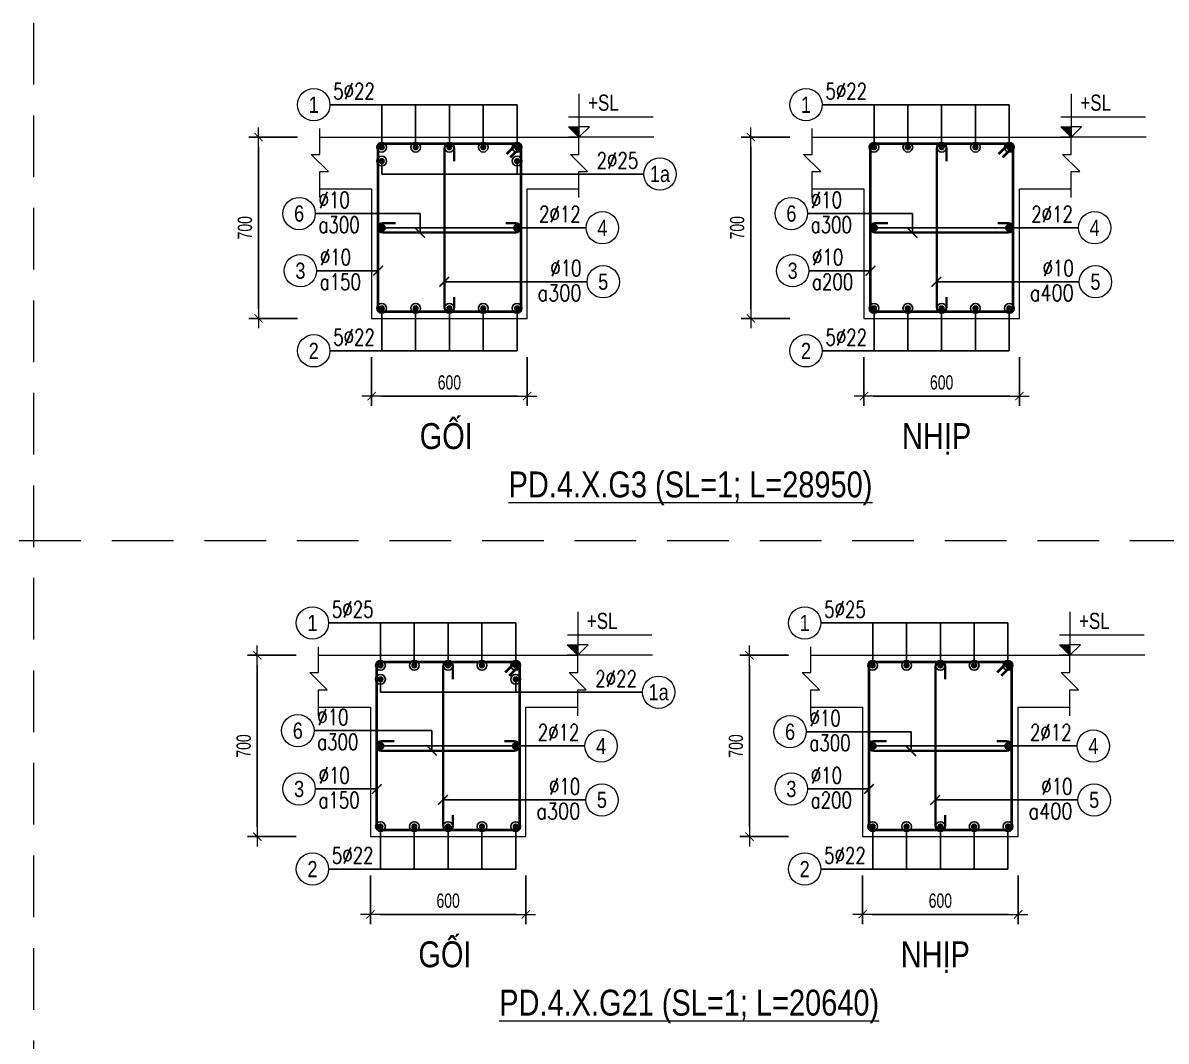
# Model space of a CAD drawing. Header units: millimetres. Extents: x 0 to 264070, y -218202 to 27271.
# Drawn here: x 235320 to 239732, y -208133 to -204202 of the extents above; entities that cross this region are included whole.
import ezdxf
from ezdxf.enums import TextEntityAlignment as Align

# ---------------------------------------------------------------- set-up
doc = ezdxf.new("R2010")
doc.units = ezdxf.units.MM
doc.header["$PDMODE"] = 3
doc.linetypes.add('HIDDEN2', pattern=[4.762499999999999, 3.175, -1.5875])
doc.layers.get('0').update_dxf_attribs({"lineweight": 20})
doc.layers.get('Defpoints').update_dxf_attribs({"color": 151, "lineweight": 9})
for name, color, linetype, lineweight in [('NDC_S_ANNO', 7, 'Continuous', 20), ('NDC_S_CONTINUOUS', 3, 'Continuous', 20), ('NDC_S_DIM', 1, 'Continuous', 15), ('NDC_S_HIDDEN', 8, 'HIDDEN2', 13), ('NDC_S_REBAR', 4, 'Continuous', 35), ('NDC_S_STIRRUP', 4, 'Continuous', 40), ('NDC_S_TEXT SYMBOL', 7, 'Continuous', 20), ('NDC_S_THIN LINE', 8, 'Continuous', 9), ('NDC_S_VN TEXT', 7, 'Continuous', 20)]:
    doc.layers.add(name, color=color, linetype=linetype, lineweight=lineweight)
doc.styles.add('ARIAL', font='arial.ttf', dxfattribs={"width": 0.8})
doc.styles.add('NDC_ANNO', font='', dxfattribs={"width": 0.8})
doc.styles.add('NDC_DIM', font='', dxfattribs={"width": 0.75})
doc.styles.add('NDC_EN TXT', font='romans.shx', dxfattribs={"width": 0.8})
doc.styles.get('NDC_ANNO').set_extended_font_data('Dotum')
doc.styles.get('NDC_DIM').set_extended_font_data('Dotum')
doc.dimstyles.new('NDC_dim_25', dxfattribs={"dimscale": 25, "dimtxt": 2.2, "dimasz": 1.5, "dimexe": 1.5, "dimexo": 2.5, "dimgap": 1, "dimtad": 1, "dimdec": 0, "dimzin": 0, "dimdsep": 46, "dimtxsty": 'NDC_DIM', "dimblk": 'DIMMARK', "dimcen": 0.09, "dimdle": 1.2, "dimclrd": 1, "dimclre": 1, "dimclrt": 3, "dimadec": 0, "dimazin": 0, "dimtfac": 1, "dimtdec": 0, "dimtix": 1, "dimtofl": 0, "dimtmove": 0, "dimatfit": 3, "dimfxl": 6, "dimfxlon": 1, "dimtolj": 1, "dimtzin": 0, "dimarcsym": 0})

# ---------------------------------------------------------------- blocks, each defined once
blk = doc.blocks.new('kata_block_TD')
at = {"color": 6, "linetype": 'ByBlock', "lineweight": -2, "style": 'ARIAL', "width": 0.8}
blk.add_attdef('SECTDET2', text='', height=5, dxfattribs=at).set_placement((0, 7.970649532882817), align=Align.CENTER)
at = {"color": 0, "linetype": 'ByBlock', "lineweight": -2, "style": 'ARIAL', "width": 0.8}
blk.add_attdef('SECTDET1', text='', height=5, dxfattribs=at).set_placement((0, 1.470649532882817), align=Align.CENTER)
at = {"color": 3, "lineweight": 25, "style": 'ARIAL', "width": 0.8}
blk.add_attdef('SSCALE', text='', height=2.5, dxfattribs=at).set_placement((0, -3.998868953555331), align=Align.CENTER)
blk = doc.blocks.new('kata_block_CT')
at = {"layer": 'NDC_S_ANNO'}
blk.add_hatch(color=3, dxfattribs=at).paths.add_polyline_path([(0, 1.596954857557648), (-1.612010908633238, 1.596954857557648), (0, 0)])
at = {"layer": 'NDC_S_ANNO', "ltscale": 50}
h = blk.add_hatch(dxfattribs=at)
h.set_pattern_fill('ANSI31', color=256, scale=1.406250541793835, style=0)
h.set_pattern_definition([(45.00000000000001, (0, 5.456968210637569e-12), (-3.157122508925224, 3.157122508925225), [])])
h.paths.add_polyline_path([(0, 1.596954857557648), (0, 0), (1.612010908924276, 1.596954857557648)])
for p, q in [((-1.592704896858777, 3.140833880479477), (11.46947077315417, 3.140833880479477)), ((11.56125648126181, 5.456968210637569e-12), (-1.63869572513795, 5.456968210637569e-12))]:
    blk.add_line(p, q, dxfattribs=at)
for points in [[(0, 6.69495074864426), (0, 0)], [(0, 0), (-1.612010908924276, 1.596954857557648), (0, 1.596954857557648)], [(0, 0), (1.612010908924276, 1.596954857557648), (0, 1.596954857557648)]]:
    blk.add_lwpolyline(points, dxfattribs=at)
at = {"layer": 'NDC_S_ANNO', "color": 8, "ltscale": 50}
blk.add_lwpolyline([(0, 0), (-1.612010908633238, 1.596954857557648), (0, 1.596954857557648)], dxfattribs=at)
at = {"layer": 'NDC_S_TEXT SYMBOL', "color": 3, "style": 'NDC_ANNO', "width": 0.8}
blk.add_attdef('CT', (1.409564409346785, 4.068271311703938), '', height=2.5, dxfattribs=at)
blk = doc.blocks.new('DIMMARK')
at = {"layer": 'NDC_S_DIM', "color": 1}
blk.add_line((-1.5, 0), (1, 0), dxfattribs=at)
at = {"layer": 'NDC_S_DIM', "color": 2, "const_width": 0.1}
blk.add_lwpolyline([(-0.4242640687119285, -0.4242640687119285), (0.4242640687119285, 0.4242640687119285)], dxfattribs=at)
blk = doc.blocks.new('*D719')
at = {"layer": 'Defpoints', "color": 0, "transparency": 16777216}
for p in [(236665.9423476523, -205343.2174690475), (237265.9423476523, -205343.2174690475), (237265.9423476523, -205643.2174690475)]:
    blk.add_point(p, dxfattribs=at)
at = {"layer": 'NDC_S_DIM', "color": 1, "lineweight": -2, "transparency": 16777216}
for p, q in [((236665.9423476523, -205493.2174690475), (236665.9423476523, -205680.7174690475)), ((237265.9423476523, -205493.2174690475), (237265.9423476523, -205680.7174690475)), ((236703.4423476523, -205643.2174690475), (237228.4423476523, -205643.2174690475))]:
    blk.add_line(p, q, dxfattribs=at)
at = {"layer": 'NDC_S_DIM', "color": 1, "lineweight": -2, "transparency": 16777216, "xscale": 37.5, "yscale": 37.5, "zscale": 37.5, "rotation": 180}
blk.add_blockref('DIMMARK', (236665.9423476523, -205643.2174690475), dxfattribs=at)
at = {"layer": 'NDC_S_DIM', "color": 1, "lineweight": -2, "transparency": 16777216, "xscale": 37.5, "yscale": 37.5, "zscale": 37.5}
blk.add_blockref('DIMMARK', (237265.9423476523, -205643.2174690475), dxfattribs=at)
at = {"layer": 'NDC_S_DIM', "color": 3, "transparency": 16777216, "insert": (236965.9423476523, -205590.7174690475), "char_height": 55.00000000000001, "attachment_point": 5, "style": 'NDC_DIM'}
blk.add_mtext('\\A1;600', dxfattribs=at)
blk = doc.blocks.new('*D720')
at = {"layer": 'Defpoints', "color": 0, "transparency": 16777216}
for p in [(236735.6154721967, -204643.2174690475), (236229.6154721967, -205343.2174690475), (236735.6154721967, -205343.2174690475)]:
    blk.add_point(p, dxfattribs=at)
at = {"layer": 'NDC_S_DIM', "color": 1, "lineweight": -2, "transparency": 16777216}
for p, q in [((236379.6154721967, -204643.2174690475), (236192.1154721967, -204643.2174690475)), ((236229.6154721967, -204680.7174690475), (236229.6154721967, -205305.7174690475)), ((236379.6154721967, -205343.2174690475), (236192.1154721967, -205343.2174690475))]:
    blk.add_line(p, q, dxfattribs=at)
at = {"layer": 'NDC_S_DIM', "color": 1, "lineweight": -2, "transparency": 16777216, "xscale": 37.5, "yscale": 37.5, "zscale": 37.5}
for p, rotation in [((236229.6154721967, -204643.2174690475), 90), ((236229.6154721967, -205343.2174690475), 270)]:
    blk.add_blockref('DIMMARK', p, dxfattribs=dict(at, rotation=rotation))
at = {"layer": 'NDC_S_DIM', "color": 3, "transparency": 16777216, "insert": (236177.1154721967, -204993.2174690475), "char_height": 55.00000000000001, "attachment_point": 5, "rotation": 90, "style": 'NDC_DIM'}
blk.add_mtext('\\A1;700', dxfattribs=at)
blk = doc.blocks.new('kata_block_THEP')
at = {"layer": 'NDC_S_REBAR', "color": 0}
for p, q in [((-0.5, 0), (0.5, 0)), ((-0.3535533905960619, 0.353553390592424), (0.3535533905960619, -0.353553390592424)), ((0.3535533905960619, 0.353553390592424), (-0.3535533905960619, -0.353553390592424)), ((0, 0.5), (0, -0.5))]:
    blk.add_line(p, q, dxfattribs=at)
at = {"layer": 'NDC_S_REBAR', "color": 0, "const_width": 0.08333333333333334}
blk.add_lwpolyline([(-0.5, -1.818989403545856e-12, 1), (0.5000000000145519, -1.818989403545856e-12, 1), (-0.5, -1.818989403545856e-12, 1)], format="xyb", dxfattribs=at)
blk = doc.blocks.new('*D721')
at = {"layer": 'Defpoints', "color": 0, "transparency": 16777216}
for p in [(238565.4931423604, -205343.2174690475), (239165.4931423604, -205343.2174690475), (239165.4931423604, -205643.2174690475)]:
    blk.add_point(p, dxfattribs=at)
at = {"layer": 'NDC_S_DIM', "color": 1, "lineweight": -2, "transparency": 16777216}
for p, q in [((238565.4931423604, -205493.2174690475), (238565.4931423604, -205680.7174690475)), ((239165.4931423604, -205493.2174690475), (239165.4931423604, -205680.7174690475)), ((238602.9931423604, -205643.2174690475), (239127.9931423604, -205643.2174690475))]:
    blk.add_line(p, q, dxfattribs=at)
at = {"layer": 'NDC_S_DIM', "color": 1, "lineweight": -2, "transparency": 16777216, "xscale": 37.5, "yscale": 37.5, "zscale": 37.5, "rotation": 180}
blk.add_blockref('DIMMARK', (238565.4931423604, -205643.2174690475), dxfattribs=at)
at = {"layer": 'NDC_S_DIM', "color": 1, "lineweight": -2, "transparency": 16777216, "xscale": 37.5, "yscale": 37.5, "zscale": 37.5}
blk.add_blockref('DIMMARK', (239165.4931423604, -205643.2174690475), dxfattribs=at)
at = {"layer": 'NDC_S_DIM', "color": 3, "transparency": 16777216, "insert": (238865.4931423604, -205590.7174690475), "char_height": 55.00000000000001, "attachment_point": 5, "style": 'NDC_DIM'}
blk.add_mtext('\\A1;600', dxfattribs=at)
blk = doc.blocks.new('*D722')
at = {"layer": 'Defpoints', "color": 0, "transparency": 16777216}
for p in [(238635.1662669047, -204643.2174690475), (238129.1662669047, -205343.2174690475), (238635.1662669047, -205343.2174690475)]:
    blk.add_point(p, dxfattribs=at)
at = {"layer": 'NDC_S_DIM', "color": 1, "lineweight": -2, "transparency": 16777216}
for p, q in [((238279.1662669047, -204643.2174690475), (238091.6662669047, -204643.2174690475)), ((238129.1662669047, -204680.7174690475), (238129.1662669047, -205305.7174690475)), ((238279.1662669047, -205343.2174690475), (238091.6662669047, -205343.2174690475))]:
    blk.add_line(p, q, dxfattribs=at)
at = {"layer": 'NDC_S_DIM', "color": 1, "lineweight": -2, "transparency": 16777216, "xscale": 37.5, "yscale": 37.5, "zscale": 37.5}
for p, rotation in [((238129.1662669047, -204643.2174690475), 90), ((238129.1662669047, -205343.2174690475), 270)]:
    blk.add_blockref('DIMMARK', p, dxfattribs=dict(at, rotation=rotation))
at = {"layer": 'NDC_S_DIM', "color": 3, "transparency": 16777216, "insert": (238076.6662669048, -204993.2174690475), "char_height": 55.00000000000001, "attachment_point": 5, "rotation": 90, "style": 'NDC_DIM'}
blk.add_mtext('\\A1;700', dxfattribs=at)
blk = doc.blocks.new('*U241')
blk.add_circle((-2.5, 0), 2.5)
at = {"layer": 'NDC_S_VN TEXT', "color": 3, "style": 'NDC_EN TXT', "width": 0.75}
for tag, p in [('DK1', (0.5, 0.8455043070534884)), ('KC1', (0.5, -2.972544307831413))]:
    blk.add_attdef(tag, p, '', height=2.5, dxfattribs=at)
at = {"layer": 'NDC_S_VN TEXT', "color": 7, "style": 'ARIAL', "width": 0.8}
blk.add_attdef('SH2', text='', height=2.5, dxfattribs=at).set_placement((-2.5, 0), align=Align.MIDDLE)
blk = doc.blocks.new('*U239')
blk.add_circle((2.5, 0), 2.5)
at = {"layer": 'NDC_S_VN TEXT', "color": 3, "style": 'NDC_EN TXT', "width": 0.75}
blk.add_attdef('DK2', text='', height=2.5, dxfattribs=at).set_placement((-0.85, 0.8455043070534884), align=Align.RIGHT)
at = {"layer": 'NDC_S_VN TEXT', "color": 7, "style": 'ARIAL', "width": 0.8}
blk.add_attdef('SH3', text='', height=2.5, dxfattribs=at).set_placement((2.5, 0), align=Align.MIDDLE)
blk = doc.blocks.new('*U321')
blk.add_circle((2.5, 0), 2.5)
at = {"layer": 'NDC_S_VN TEXT', "color": 3, "style": 'NDC_EN TXT'}
for tag, width, p in [('DK2', 0.75, (-0.85, 0.8455043070534884)), ('KC2', 0.8, (-0.85, -2.972544307831413))]:
    blk.add_attdef(tag, text='', height=2.5, dxfattribs=dict(at, width=width)).set_placement(p, align=Align.RIGHT)
at = {"layer": 'NDC_S_VN TEXT', "color": 7, "style": 'ARIAL', "width": 0.8}
blk.add_attdef('SH3', text='', height=2.5, dxfattribs=at).set_placement((2.5, 0), align=Align.MIDDLE)
blk = doc.blocks.new('*U240')
blk.add_circle((-2.5, 0), 2.5)
at = {"layer": 'NDC_S_VN TEXT', "color": 3, "style": 'NDC_EN TXT', "width": 0.75}
blk.add_attdef('DK1', (0.5, 0.8455043070534884), '', height=2.5, dxfattribs=at)
at = {"layer": 'NDC_S_VN TEXT', "color": 7, "style": 'ARIAL', "width": 0.8}
blk.add_attdef('SH2', text='', height=2.5, dxfattribs=at).set_placement((-2.5, 0), align=Align.MIDDLE)
blk = doc.blocks.new('*D733')
at = {"layer": 'Defpoints', "color": 0, "transparency": 16777216}
for p in [(238630.1751333079, -206643.8880247522), (238124.1751333079, -207343.8880247522), (238630.1751333079, -207343.8880247522)]:
    blk.add_point(p, dxfattribs=at)
at = {"layer": 'NDC_S_DIM', "color": 1, "lineweight": -2, "transparency": 16777216}
for p, q in [((238274.1751333079, -206643.8880247522), (238086.6751333079, -206643.8880247522)), ((238124.1751333079, -206681.3880247522), (238124.1751333079, -207306.3880247522)), ((238274.1751333079, -207343.8880247522), (238086.6751333079, -207343.8880247522))]:
    blk.add_line(p, q, dxfattribs=at)
at = {"layer": 'NDC_S_DIM', "color": 1, "lineweight": -2, "transparency": 16777216, "xscale": 37.5, "yscale": 37.5, "zscale": 37.5}
for p, rotation in [((238124.1751333079, -206643.8880247522), 90), ((238124.1751333079, -207343.8880247522), 270)]:
    blk.add_blockref('DIMMARK', p, dxfattribs=dict(at, rotation=rotation))
at = {"layer": 'NDC_S_DIM', "color": 3, "transparency": 16777216, "insert": (238071.6751333079, -206993.8880247522), "char_height": 55.00000000000001, "attachment_point": 5, "rotation": 90, "style": 'NDC_DIM'}
blk.add_mtext('\\A1;700', dxfattribs=at)
blk = doc.blocks.new('*D734')
at = {"layer": 'Defpoints', "color": 0, "transparency": 16777216}
for p in [(238560.5020087635, -207343.8880247522), (239160.5020087635, -207343.8880247522), (239160.5020087635, -207643.8880247522)]:
    blk.add_point(p, dxfattribs=at)
at = {"layer": 'NDC_S_DIM', "color": 1, "lineweight": -2, "transparency": 16777216}
for p, q in [((238560.5020087635, -207493.8880247522), (238560.5020087635, -207681.3880247522)), ((239160.5020087635, -207493.8880247522), (239160.5020087635, -207681.3880247522)), ((238598.0020087635, -207643.8880247522), (239123.0020087635, -207643.8880247522))]:
    blk.add_line(p, q, dxfattribs=at)
at = {"layer": 'NDC_S_DIM', "color": 1, "lineweight": -2, "transparency": 16777216, "xscale": 37.5, "yscale": 37.5, "zscale": 37.5, "rotation": 180}
blk.add_blockref('DIMMARK', (238560.5020087635, -207643.8880247522), dxfattribs=at)
at = {"layer": 'NDC_S_DIM', "color": 1, "lineweight": -2, "transparency": 16777216, "xscale": 37.5, "yscale": 37.5, "zscale": 37.5}
blk.add_blockref('DIMMARK', (239160.5020087635, -207643.8880247522), dxfattribs=at)
at = {"layer": 'NDC_S_DIM', "color": 3, "transparency": 16777216, "insert": (238860.5020087635, -207591.3880247522), "char_height": 55.00000000000001, "attachment_point": 5, "style": 'NDC_DIM'}
blk.add_mtext('\\A1;600', dxfattribs=at)
blk = doc.blocks.new('*D735')
at = {"layer": 'Defpoints', "color": 0, "transparency": 16777216}
for p in [(236730.6243385998, -206643.8880247522), (236224.6243385998, -207343.8880247522), (236730.6243385998, -207343.8880247522)]:
    blk.add_point(p, dxfattribs=at)
at = {"layer": 'NDC_S_DIM', "color": 1, "lineweight": -2, "transparency": 16777216}
for p, q in [((236374.6243385998, -206643.8880247522), (236187.1243385998, -206643.8880247522)), ((236224.6243385998, -206681.3880247522), (236224.6243385998, -207306.3880247522)), ((236374.6243385998, -207343.8880247522), (236187.1243385998, -207343.8880247522))]:
    blk.add_line(p, q, dxfattribs=at)
at = {"layer": 'NDC_S_DIM', "color": 1, "lineweight": -2, "transparency": 16777216, "xscale": 37.5, "yscale": 37.5, "zscale": 37.5}
for p, rotation in [((236224.6243385998, -206643.8880247522), 90), ((236224.6243385998, -207343.8880247522), 270)]:
    blk.add_blockref('DIMMARK', p, dxfattribs=dict(at, rotation=rotation))
at = {"layer": 'NDC_S_DIM', "color": 3, "transparency": 16777216, "insert": (236172.1243385999, -206993.8880247521), "char_height": 55.00000000000001, "attachment_point": 5, "rotation": 90, "style": 'NDC_DIM'}
blk.add_mtext('\\A1;700', dxfattribs=at)
blk = doc.blocks.new('*D736')
at = {"layer": 'Defpoints', "color": 0, "transparency": 16777216}
for p in [(236660.9512140555, -207343.8880247522), (237260.9512140555, -207343.8880247522), (237260.9512140555, -207643.8880247522)]:
    blk.add_point(p, dxfattribs=at)
at = {"layer": 'NDC_S_DIM', "color": 1, "lineweight": -2, "transparency": 16777216}
for p, q in [((236660.9512140555, -207493.8880247522), (236660.9512140555, -207681.3880247522)), ((237260.9512140555, -207493.8880247522), (237260.9512140555, -207681.3880247522)), ((236698.4512140555, -207643.8880247522), (237223.4512140555, -207643.8880247522))]:
    blk.add_line(p, q, dxfattribs=at)
at = {"layer": 'NDC_S_DIM', "color": 1, "lineweight": -2, "transparency": 16777216, "xscale": 37.5, "yscale": 37.5, "zscale": 37.5, "rotation": 180}
blk.add_blockref('DIMMARK', (236660.9512140555, -207643.8880247522), dxfattribs=at)
at = {"layer": 'NDC_S_DIM', "color": 1, "lineweight": -2, "transparency": 16777216, "xscale": 37.5, "yscale": 37.5, "zscale": 37.5}
blk.add_blockref('DIMMARK', (237260.9512140555, -207643.8880247522), dxfattribs=at)
at = {"layer": 'NDC_S_DIM', "color": 3, "transparency": 16777216, "insert": (236960.9512140555, -207591.3880247522), "char_height": 55.00000000000001, "attachment_point": 5, "style": 'NDC_DIM'}
blk.add_mtext('\\A1;600', dxfattribs=at)

msp = doc.modelspace()

# ---------------------------------------------------------------- linework, layer by layer
at = {"layer": 'NDC_S_CONTINUOUS'}
for points in [[(236465.9423476523, -204643.2174690475), (236665.9423476523, -204643.2174690475), (236665.9423476523, -204643.2174690475), (237265.9423476523, -204643.2174690475), (237265.9423476523, -204643.2174690475), (237465.9423476523, -204643.2174690475)], [(238365.4931423604, -204643.2174690475), (238565.4931423604, -204643.2174690475), (238565.4931423604, -204643.2174690475), (239165.4931423604, -204643.2174690475), (239165.4931423604, -204643.2174690475), (239365.4931423604, -204643.2174690475)], [(236465.9423476523, -204843.2174690475), (236665.9423476523, -204843.2174690475), (236665.9423476523, -205343.2174690475), (237265.9423476523, -205343.2174690475), (237265.9423476523, -204843.2174690475), (237465.9423476523, -204843.2174690475)], [(238365.4931423604, -204843.2174690475), (238565.4931423604, -204843.2174690475), (238565.4931423604, -205343.2174690475), (239165.4931423604, -205343.2174690475), (239165.4931423604, -204843.2174690475), (239365.4931423604, -204843.2174690475)], [(236460.9512140555, -206643.8880247522), (236660.9512140555, -206643.8880247522), (236660.9512140555, -206643.8880247522), (237260.9512140555, -206643.8880247522), (237260.9512140555, -206643.8880247522), (237460.9512140555, -206643.8880247522)], [(238360.5020087635, -206643.8880247522), (238560.5020087635, -206643.8880247522), (238560.5020087635, -206643.8880247522), (239160.5020087635, -206643.8880247522), (239160.5020087635, -206643.8880247522), (239360.5020087635, -206643.8880247522)], [(236460.9512140555, -206843.8880247522), (236660.9512140555, -206843.8880247522), (236660.9512140555, -207343.8880247522), (237260.9512140555, -207343.8880247522), (237260.9512140555, -206843.8880247522), (237460.9512140555, -206843.8880247522)], [(238360.5020087635, -206843.8880247522), (238560.5020087635, -206843.8880247522), (238560.5020087635, -207343.8880247522), (239160.5020087635, -207343.8880247522), (239160.5020087635, -206843.8880247522), (239360.5020087635, -206843.8880247522)]]:
    msp.add_lwpolyline(points, dxfattribs=at)
at = {"layer": 'NDC_S_DIM'}
for centre in [(236704.9423476523, -204735.7174690475), (237226.9423476523, -204735.7174690475), (236699.9512140555, -206736.3880247522), (237221.9512140555, -206736.3880247522)]:
    msp.add_circle(centre, 18.82654195789014, dxfattribs=at)
at = {"layer": 'NDC_S_HIDDEN', "ltscale": 75}
for p, q in [((235360.4292364552, -204202.0456222839), (235360.4292364552, -210202.045622277)), ((243044.9620485608, -206202.0456222816), (225114.385486981, -206202.0456222816))]:
    msp.add_line(p, q, dxfattribs=at)
at = {"layer": 'NDC_S_REBAR'}
for points in [[(236984.3123897465, -204735.5621589808), (236984.3123897465, -204686.648989171, 0.9999999999999999), (236947.4483897464, -204686.648989171), (236947.4483897464, -205299.7854690475, 0.9999999999999999), (236984.3123897465, -205299.7854690475), (236984.3123897465, -205260.5285780386, -0.414213562)], [(238883.8631844545, -204735.5621589808), (238883.8631844545, -204686.648989171, 0.9999999999999999), (238846.9991844545, -204686.648989171), (238846.9991844545, -205299.7854690475, 0.9999999999999999), (238883.8631844545, -205299.7854690475), (238883.8631844545, -205260.5285780386, -0.414213562)], [(236758.2875174622, -204974.7854690475), (236709.3743476524, -204974.7854690475, 0.9999999999999999), (236709.3743476524, -205011.6494690476), (237222.5103476523, -205011.6494690476, 0.9999999999999999), (237222.5103476523, -204974.7854690475), (237183.2534566435, -204974.7854690475, -0.414213562)], [(238657.8383121703, -204974.7854690475), (238608.9251423604, -204974.7854690475, 0.9999999999999999), (238608.9251423604, -205011.6494690476), (239122.0611423604, -205011.6494690476, 0.9999999999999999), (239122.0611423604, -204974.7854690475), (239082.8042513516, -204974.7854690475, -0.414213562)], [(236979.3212561496, -206736.2327146855), (236979.3212561496, -206687.3195448757, 0.9999999999999999), (236942.4572561496, -206687.3195448757), (236942.4572561496, -207300.4560247521, 0.9999999999999999), (236979.3212561496, -207300.4560247521), (236979.3212561496, -207261.1991337433, -0.414213562)], [(238878.8720508577, -206736.2327146855), (238878.8720508577, -206687.3195448757, 0.9999999999999999), (238842.0080508576, -206687.3195448757), (238842.0080508576, -207300.4560247521, 0.9999999999999999), (238878.8720508577, -207300.4560247521), (238878.8720508577, -207261.1991337433, -0.414213562)], [(236753.2963838654, -206975.4560247522), (236704.3832140555, -206975.4560247522, 0.9999999999999999), (236704.3832140555, -207012.3200247523), (237217.5192140554, -207012.3200247523, 0.9999999999999999), (237217.5192140554, -206975.4560247522), (237178.2623230466, -206975.4560247522, -0.414213562)], [(238652.8471785734, -206975.4560247522), (238603.9340087636, -206975.4560247522, 0.9999999999999999), (238603.9340087636, -207012.3200247523), (239117.0700087635, -207012.3200247523, 0.9999999999999999), (239117.0700087635, -206975.4560247522), (239077.8131177547, -206975.4560247522, -0.414213562)]]:
    msp.add_lwpolyline(points, format="xyb", dxfattribs=at)
at = {"layer": 'NDC_S_STIRRUP'}
for points in [[(237186.9423476523, -204708.2174690475), (237226.9423476523, -204668.2174690475, -0.414213562), (237240.9423476523, -204682.2174690475), (237240.9423476523, -205304.2174690475, -0.414213562), (237226.9423476523, -205318.2174690475), (236704.9423476523, -205318.2174690475, -0.414213562), (236690.9423476523, -205304.2174690475), (236690.9423476523, -204682.2174690475, -0.414213562), (236704.9423476523, -204668.2174690475), (237226.9423476523, -204668.2174690475, -0.414213562), (237240.9423476523, -204682.2174690475), (237200.9423476523, -204722.2174690475)], [(239086.4931423604, -204708.2174690475), (239126.4931423604, -204668.2174690475, -0.414213562), (239140.4931423604, -204682.2174690475), (239140.4931423604, -205304.2174690475, -0.414213562), (239126.4931423604, -205318.2174690475), (238604.4931423604, -205318.2174690475, -0.414213562), (238590.4931423604, -205304.2174690475), (238590.4931423604, -204682.2174690475, -0.414213562), (238604.4931423604, -204668.2174690475), (239126.4931423604, -204668.2174690475, -0.414213562), (239140.4931423604, -204682.2174690475), (239100.4931423604, -204722.2174690475)], [(237181.9512140555, -206708.8880247522), (237221.9512140555, -206668.8880247522, -0.414213562), (237235.9512140555, -206682.8880247522), (237235.9512140555, -207304.8880247522, -0.414213562), (237221.9512140555, -207318.8880247522), (236699.9512140555, -207318.8880247522, -0.414213562), (236685.9512140555, -207304.8880247522), (236685.9512140555, -206682.8880247522, -0.414213562), (236699.9512140555, -206668.8880247522), (237221.9512140555, -206668.8880247522, -0.414213562), (237235.9512140555, -206682.8880247522), (237195.9512140555, -206722.8880247522)], [(239081.5020087635, -206708.8880247522), (239121.5020087635, -206668.8880247522, -0.414213562), (239135.5020087635, -206682.8880247522), (239135.5020087635, -207304.8880247522, -0.414213562), (239121.5020087635, -207318.8880247522), (238599.5020087635, -207318.8880247522, -0.414213562), (238585.5020087635, -207304.8880247522), (238585.5020087635, -206682.8880247522, -0.414213562), (238599.5020087635, -206668.8880247522), (239121.5020087635, -206668.8880247522, -0.414213562), (239135.5020087635, -206682.8880247522), (239095.5020087635, -206722.8880247522)]]:
    msp.add_lwpolyline(points, format="xyb", dxfattribs=at)
at = {"layer": 'NDC_S_THIN LINE'}
for points in [[(236465.9423476523, -204876.5508023809), (236465.9423476523, -204776.5508023809), (236499.2756809857, -204776.5508023809), (236432.609014319, -204709.8841357142), (236465.9423476524, -204709.8841357142), (236465.9423476524, -204609.8841357142)], [(237465.9423476523, -204876.5508023809), (237465.9423476523, -204776.5508023809), (237499.2756809857, -204776.5508023809), (237432.609014319, -204709.8841357142), (237465.9423476524, -204709.8841357142), (237465.9423476524, -204609.8841357142)], [(238365.4931423604, -204876.5508023809), (238365.4931423604, -204776.5508023809), (238398.8264756938, -204776.5508023809), (238332.1598090271, -204709.8841357142), (238365.4931423604, -204709.8841357142), (238365.4931423604, -204609.8841357142)], [(239365.4931423604, -204876.5508023809), (239365.4931423604, -204776.5508023809), (239398.8264756938, -204776.5508023809), (239332.1598090271, -204709.8841357142), (239365.4931423604, -204709.8841357142), (239365.4931423604, -204609.8841357142)], [(236460.9512140555, -206877.2213580855), (236460.9512140555, -206777.2213580855), (236494.2845473888, -206777.2213580855), (236427.6178807222, -206710.5546914189), (236460.9512140555, -206710.5546914189), (236460.9512140555, -206610.5546914189)], [(237460.9512140555, -206877.2213580855), (237460.9512140555, -206777.2213580855), (237494.2845473888, -206777.2213580855), (237427.6178807222, -206710.5546914189), (237460.9512140555, -206710.5546914189), (237460.9512140555, -206610.5546914189)], [(238360.5020087635, -206877.2213580855), (238360.5020087635, -206777.2213580855), (238393.8353420969, -206777.2213580855), (238327.1686754302, -206710.5546914189), (238360.5020087636, -206710.5546914189), (238360.5020087636, -206610.5546914189)], [(239360.5020087635, -206877.2213580855), (239360.5020087635, -206777.2213580855), (239393.8353420969, -206777.2213580855), (239327.1686754302, -206710.5546914189), (239360.5020087636, -206710.5546914189), (239360.5020087636, -206610.5546914189)]]:
    msp.add_lwpolyline(points, dxfattribs=at)

# ---------------------------------------------------------------- block references
at = {"layer": 'NDC_S_REBAR', "color": 3, "xscale": 22, "yscale": 22, "zscale": 22}
for p in [(236704.9423476523, -204682.2174690475), (236704.9423476523, -204735.7174690475), (236704.9423476523, -204993.2174690475), (236704.9423476523, -205304.2174690475), (236699.9512140555, -206682.8880247522), (236699.9512140555, -206736.3880247522), (236699.9512140555, -206993.8880247522), (236699.9512140555, -207304.8880247522)]:
    msp.add_blockref('kata_block_THEP', p, dxfattribs=at)
at = {"layer": 'NDC_S_REBAR', "xscale": 22, "yscale": 22, "zscale": 22}
for p in [(236835.4423476523, -204682.2174690475), (236965.9423476523, -204682.2174690475), (237096.4423476523, -204682.2174690475), (237226.9423476523, -204682.2174690475), (238604.4931423604, -204682.2174690475), (238734.9931423604, -204682.2174690475), (238865.4931423604, -204682.2174690475), (238995.9931423604, -204682.2174690475), (239126.4931423604, -204682.2174690475), (237226.9423476523, -204735.7174690475), (237226.9423476523, -204993.2174690475), (238604.4931423604, -204993.2174690475), (239126.4931423604, -204993.2174690475), (236835.4423476523, -205304.2174690475), (236965.9423476523, -205304.2174690475), (237096.4423476523, -205304.2174690475), (237226.9423476523, -205304.2174690475), (238604.4931423604, -205304.2174690475), (238734.9931423604, -205304.2174690475), (238865.4931423604, -205304.2174690475), (238995.9931423604, -205304.2174690475), (239126.4931423604, -205304.2174690475), (236830.4512140555, -206682.8880247522), (236960.9512140555, -206682.8880247522), (237091.4512140555, -206682.8880247522), (237221.9512140555, -206682.8880247522), (238599.5020087635, -206682.8880247522), (238730.0020087635, -206682.8880247522), (238860.5020087635, -206682.8880247522), (238991.0020087635, -206682.8880247522), (239121.5020087635, -206682.8880247522), (237221.9512140555, -206736.3880247522), (237221.9512140555, -206993.8880247522), (238599.5020087635, -206993.8880247522), (239121.5020087635, -206993.8880247522), (236830.4512140555, -207304.8880247522), (236960.9512140555, -207304.8880247522), (237091.4512140555, -207304.8880247522), (237221.9512140555, -207304.8880247522), (238599.5020087635, -207304.8880247522), (238730.0020087635, -207304.8880247522), (238860.5020087635, -207304.8880247522), (238991.0020087635, -207304.8880247522), (239121.5020087635, -207304.8880247522)]:
    msp.add_blockref('kata_block_THEP', p, dxfattribs=at)
at = {"layer": 'NDC_S_THIN LINE', "xscale": 25, "yscale": 25, "zscale": 25}
for name, p, values in [('*U240', (236504.9423476523, -204518.2174690475), {'SH2': '1', 'DK1': '5%%c22'}), ('*U240', (238404.4931423604, -204518.2174690475), {'SH2': '1', 'DK1': '5%%c22'}), ('*U239', (237715.9423476523, -204785.7174690475), {'SH3': '1a', 'DK2': '2%%c25'}), ('*U241', (236448.4423476523, -204938.2174690475), {'SH2': '6', 'DK1': '%%c10', 'KC1': 'a300'}), ('*U241', (238347.9931423604, -204938.2174690475), {'SH2': '6', 'DK1': '%%c10', 'KC1': 'a300'}), ('*U239', (237493.8325914499, -204993.2174690475), {'SH3': '4', 'DK2': '2%%c12'}), ('*U239', (239393.383386158, -204993.2174690475), {'SH3': '4', 'DK2': '2%%c12'}), ('*U241', (236453.4423476523, -205159.0381396571), {'SH2': '3', 'DK1': '%%c10', 'KC1': 'a150'}), ('*U241', (238352.9931423604, -205159.0381396571), {'SH2': '3', 'DK1': '%%c10', 'KC1': 'a200'}), ('*U321', (237496.9985465166, -205201.6845972268), {'SH3': '5', 'DK2': '%%c10', 'KC2': 'a300'}), ('*U321', (239396.5493412247, -205201.6845972268), {'SH3': '5', 'DK2': '%%c10', 'KC2': 'a400'}), ('*U240', (236504.9423476523, -205468.2174690475), {'SH2': '2', 'DK1': '5%%c22'}), ('*U240', (238404.4931423604, -205468.2174690475), {'SH2': '2', 'DK1': '5%%c22'}), ('*U240', (236499.9512140555, -206518.8880247522), {'SH2': '1', 'DK1': '5%%c25'}), ('*U240', (238399.5020087635, -206518.8880247522), {'SH2': '1', 'DK1': '5%%c25'}), ('*U239', (237710.9512140555, -206786.3880247522), {'SH3': '1a', 'DK2': '2%%c22'}), ('*U241', (236443.4512140555, -206934.7649480489), {'SH2': '6', 'DK1': '%%c10', 'KC1': 'a300'}), ('*U241', (238343.0020087635, -206938.8880247522), {'SH2': '6', 'DK1': '%%c10', 'KC1': 'a300'}), ('*U239', (237488.841457853, -206993.8880247522), {'SH3': '4', 'DK2': '2%%c12'}), ('*U239', (239388.3922525611, -206993.8880247522), {'SH3': '4', 'DK2': '2%%c12'}), ('*U241', (236448.4512140555, -207159.7086953618), {'SH2': '3', 'DK1': '%%c10', 'KC1': 'a150'}), ('*U241', (238348.0020087635, -207159.7086953618), {'SH2': '3', 'DK1': '%%c10', 'KC1': 'a200'}), ('*U321', (237492.0074129197, -207202.3551529315), {'SH3': '5', 'DK2': '%%c10', 'KC2': 'a300'}), ('*U321', (239391.5582076278, -207202.3551529315), {'SH3': '5', 'DK2': '%%c10', 'KC2': 'a400'}), ('*U240', (236499.9512140555, -207468.8880247522), {'SH2': '2', 'DK1': '5%%c22'}), ('*U240', (238399.5020087635, -207468.8880247522), {'SH2': '2', 'DK1': '5%%c22'})]:
    msp.add_blockref(name, p, dxfattribs=at).add_auto_attribs(values)
at = {"layer": 'NDC_S_VN TEXT', "xscale": 25, "yscale": 25, "zscale": 25}
for p in [(237465.9423476523, -204643.2174690475), (239365.4931423604, -204643.2174690475), (237460.9512140555, -206643.8880247522), (239360.5020087635, -206643.8880247522)]:
    msp.add_blockref('kata_block_CT', p, dxfattribs=at).add_auto_attribs({'CT': '+SL'})
at = {"layer": 'NDC_S_VN TEXT'}
ref = msp.add_blockref('kata_block_TD', (236953.6775344853, -205876.8551245393), dxfattribs=dict(at, xscale=20, yscale=20, zscale=20))
ref.add_attrib('SECTDET1', 'GỐI', dxfattribs={"layer": '0', "color": 0, "linetype": 'ByBlock', "lineweight": -2, "height": 100, "style": 'ARIAL', "width": 0.8}).set_placement((236953.6775344853, -205847.4421338816), align=Align.CENTER)
ref = msp.add_blockref('kata_block_TD', (238846.0383702051, -205876.8551245393), dxfattribs=dict(at, xscale=20, yscale=20, zscale=20))
ref.add_attrib('SECTDET1', 'NHỊP', dxfattribs={"layer": '0', "color": 0, "linetype": 'ByBlock', "lineweight": -2, "height": 100, "style": 'ARIAL', "width": 0.8}).set_placement((238846.0383702051, -205847.4421338816), align=Align.CENTER)
ref = msp.add_blockref('kata_block_TD', (237896.2579585645, -206063.5546411303), dxfattribs=dict(at, xscale=20, yscale=20, zscale=20))
ref.add_attrib('SECTDET1', '%%uPD.4.X.G3 (SL=1; L=28950)', dxfattribs={"layer": '0', "color": 0, "linetype": 'ByBlock', "lineweight": -2, "height": 100, "style": 'ARIAL', "width": 0.8}).set_placement((237896.2579585645, -206034.1416504726), align=Align.CENTER)
ref = msp.add_blockref('kata_block_TD', (236948.6864008884, -207877.525680244), dxfattribs=dict(at, xscale=20, yscale=20, zscale=20))
ref.add_attrib('SECTDET1', 'GỐI', dxfattribs={"layer": '0', "color": 0, "linetype": 'ByBlock', "lineweight": -2, "height": 100, "style": 'ARIAL', "width": 0.8}).set_placement((236948.6864008884, -207848.1126895863), align=Align.CENTER)
ref = msp.add_blockref('kata_block_TD', (238841.0472366083, -207877.525680244), dxfattribs=dict(at, xscale=20, yscale=20, zscale=20))
ref.add_attrib('SECTDET1', 'NHỊP', dxfattribs={"layer": '0', "color": 0, "linetype": 'ByBlock', "lineweight": -2, "height": 100, "style": 'ARIAL', "width": 0.8}).set_placement((238841.0472366083, -207848.1126895863), align=Align.CENTER)
ref = msp.add_blockref('kata_block_TD', (237891.2668249676, -208064.225196835), dxfattribs=dict(at, xscale=20, yscale=20, zscale=20))
ref.add_attrib('SECTDET1', '%%uPD.4.X.G21 (SL=1; L=20640)', dxfattribs={"layer": '0', "color": 0, "linetype": 'ByBlock', "lineweight": -2, "height": 100, "style": 'ARIAL', "width": 0.8}).set_placement((237891.2668249676, -208034.8122061773), align=Align.CENTER)

# ---------------------------------------------------------------- dimensions: what is measured, and where the dimension line sits
at = {"layer": 'NDC_S_DIM'}
for base, p1, p2, picture, middle in [((236229.6154721967, -205343.2174690475), (236735.6154721967, -204643.2174690475), (236735.6154721967, -205343.2174690475), '*D720', (236177.1154721967, -204993.2174690475)), ((238129.1662669047, -205343.2174690475), (238635.1662669047, -204643.2174690475), (238635.1662669047, -205343.2174690475), '*D722', (238076.6662669048, -204993.2174690475)), ((236224.6243385998, -207343.8880247522), (236730.6243385998, -206643.8880247522), (236730.6243385998, -207343.8880247522), '*D735', (236172.1243385999, -206993.8880247521)), ((238124.1751333079, -207343.8880247522), (238630.1751333079, -206643.8880247522), (238630.1751333079, -207343.8880247522), '*D733', (238071.6751333079, -206993.8880247522))]:
    dim = msp.add_linear_dim(base=base, p1=p1, p2=p2, angle=270, dimstyle='NDC_dim_25', dxfattribs=at)
    dim.commit()
    dim.dimension.update_dxf_attribs({"geometry": picture, "text_midpoint": middle})
for base, p1, p2, picture, middle in [((237265.9423476523, -205643.2174690475), (236665.9423476523, -205343.2174690475), (237265.9423476523, -205343.2174690475), '*D719', (236965.9423476523, -205590.7174690475)), ((239165.4931423604, -205643.2174690475), (238565.4931423604, -205343.2174690475), (239165.4931423604, -205343.2174690475), '*D721', (238865.4931423604, -205590.7174690475)), ((237260.9512140555, -207643.8880247522), (236660.9512140555, -207343.8880247522), (237260.9512140555, -207343.8880247522), '*D736', (236960.9512140555, -207591.3880247522)), ((239160.5020087635, -207643.8880247522), (238560.5020087635, -207343.8880247522), (239160.5020087635, -207343.8880247522), '*D734', (238860.5020087635, -207591.3880247522))]:
    dim = msp.add_linear_dim(base=base, p1=p1, p2=p2, dimstyle='NDC_dim_25', dxfattribs=at)
    dim.commit()
    dim.dimension.update_dxf_attribs({"geometry": picture, "text_midpoint": middle})

# ---------------------------------------------------------------- leaders
at = {"layer": 'NDC_S_THIN LINE'}
for points, override in [([(236704.9423476523, -204682.2174690475), (236704.9423476523, -204518.2174690475), (236504.9423476523, -204518.2174690475)], {"dimldrblk": 'DotBlank'}), ([(236835.4423476523, -204682.2174690475), (236835.4423476523, -204518.2174690475), (236504.9423476523, -204518.2174690475)], {"dimldrblk": 'DotBlank'}), ([(236965.9423476523, -204682.2174690475), (236965.9423476523, -204518.2174690475), (236504.9423476523, -204518.2174690475)], {"dimldrblk": 'DotBlank'}), ([(237096.4423476523, -204682.2174690475), (237096.4423476523, -204518.2174690475), (236504.9423476523, -204518.2174690475)], {"dimldrblk": 'DotBlank'}), ([(237226.9423476523, -204682.2174690475), (237226.9423476523, -204518.2174690475), (236504.9423476523, -204518.2174690475)], {"dimldrblk": 'DotBlank'}), ([(238604.4931423604, -204682.2174690475), (238604.4931423604, -204518.2174690475), (238404.4931423604, -204518.2174690475)], {"dimldrblk": 'DotBlank'}), ([(238734.9931423604, -204682.2174690475), (238734.9931423604, -204518.2174690475), (238404.4931423604, -204518.2174690475)], {"dimldrblk": 'DotBlank'}), ([(238865.4931423604, -204682.2174690475), (238865.4931423604, -204518.2174690475), (238404.4931423604, -204518.2174690475)], {"dimldrblk": 'DotBlank'}), ([(238995.9931423604, -204682.2174690475), (238995.9931423604, -204518.2174690475), (238404.4931423604, -204518.2174690475)], {"dimldrblk": 'DotBlank'}), ([(239126.4931423604, -204682.2174690475), (239126.4931423604, -204518.2174690475), (238404.4931423604, -204518.2174690475)], {"dimldrblk": 'DotBlank'}), ([(236704.9423476523, -204735.7174690475), (236704.9423476523, -204785.7174690475), (237715.9423476523, -204785.7174690475)], {"dimldrblk": 'DotBlank'}), ([(237226.9423476523, -204735.7174690475), (237226.9423476523, -204785.7174690475), (237715.9423476523, -204785.7174690475)], {"dimldrblk": 'DotBlank'}), ([(236853.2756809857, -205013.2174690475), (236853.2756809857, -204938.2174690475), (236448.4423476523, -204938.2174690475)], {"dimldrblk": 'ArchTick'}), ([(238752.8264756938, -205013.2174690475), (238752.8264756938, -204938.2174690475), (238347.9931423604, -204938.2174690475)], {"dimldrblk": 'ArchTick'}), ([(236704.9423476523, -204993.2174690475), (237232.9423476523, -204993.2174690475)], {"dimasz": 1, "dimldrblk": 'DotBlank'}), ([(237226.9423476523, -204993.2174690475), (236704.9423476523, -204993.2174690475)], {"dimasz": 1, "dimldrblk": 'DotBlank'}), ([(237226.9423476523, -204993.2174690475), (237493.8325914499, -204993.2174690475)], {"dimldrblk": 'DotSmall'}), ([(238604.4931423604, -204993.2174690475), (239132.4931423604, -204993.2174690475)], {"dimasz": 1, "dimldrblk": 'DotBlank'}), ([(239126.4931423604, -204993.2174690475), (238604.4931423604, -204993.2174690475)], {"dimasz": 1, "dimldrblk": 'DotBlank'}), ([(239126.4931423604, -204993.2174690475), (239393.383386158, -204993.2174690475)], {"dimldrblk": 'DotSmall'}), ([(236690.9423476523, -205159.0381396571), (236453.4423476523, -205159.0381396571)], {"dimldrblk": 'ArchTick'}), ([(238590.4931423604, -205159.0381396571), (238352.9931423604, -205159.0381396571)], {"dimldrblk": 'ArchTick'}), ([(236945.9423476524, -205201.6845972268), (237496.9985465166, -205201.6845972268)], {"dimldrblk": 'ArchTick'}), ([(238845.4931423605, -205201.6845972268), (239396.5493412247, -205201.6845972268)], {"dimldrblk": 'ArchTick'}), ([(236704.9423476523, -205304.2174690475), (236704.9423476523, -205468.2174690475), (236504.9423476523, -205468.2174690475)], {"dimldrblk": 'DotBlank'}), ([(236835.4423476523, -205304.2174690475), (236835.4423476523, -205468.2174690475), (236504.9423476523, -205468.2174690475)], {"dimldrblk": 'DotBlank'}), ([(236965.9423476523, -205304.2174690475), (236965.9423476523, -205468.2174690475), (236504.9423476523, -205468.2174690475)], {"dimldrblk": 'DotBlank'}), ([(237096.4423476523, -205304.2174690475), (237096.4423476523, -205468.2174690475), (236504.9423476523, -205468.2174690475)], {"dimldrblk": 'DotBlank'}), ([(237226.9423476523, -205304.2174690475), (237226.9423476523, -205468.2174690475), (236504.9423476523, -205468.2174690475)], {"dimldrblk": 'DotBlank'}), ([(238604.4931423604, -205304.2174690475), (238604.4931423604, -205468.2174690475), (238404.4931423604, -205468.2174690475)], {"dimldrblk": 'DotBlank'}), ([(238734.9931423604, -205304.2174690475), (238734.9931423604, -205468.2174690475), (238404.4931423604, -205468.2174690475)], {"dimldrblk": 'DotBlank'}), ([(238865.4931423604, -205304.2174690475), (238865.4931423604, -205468.2174690475), (238404.4931423604, -205468.2174690475)], {"dimldrblk": 'DotBlank'}), ([(238995.9931423604, -205304.2174690475), (238995.9931423604, -205468.2174690475), (238404.4931423604, -205468.2174690475)], {"dimldrblk": 'DotBlank'}), ([(239126.4931423604, -205304.2174690475), (239126.4931423604, -205468.2174690475), (238404.4931423604, -205468.2174690475)], {"dimldrblk": 'DotBlank'}), ([(237221.9512140555, -206682.8880247522), (237221.9512140555, -206518.8880247522), (236499.9512140555, -206518.8880247522)], {"dimldrblk": 'DotBlank'}), ([(237091.4512140555, -206682.8880247522), (237091.4512140555, -206518.8880247522), (236499.9512140555, -206518.8880247522)], {"dimldrblk": 'DotBlank'}), ([(236960.9512140555, -206682.8880247522), (236960.9512140555, -206518.8880247522), (236499.9512140555, -206518.8880247522)], {"dimldrblk": 'DotBlank'}), ([(236830.4512140555, -206682.8880247522), (236830.4512140555, -206518.8880247522), (236499.9512140555, -206518.8880247522)], {"dimldrblk": 'DotBlank'}), ([(236699.9512140555, -206682.8880247522), (236699.9512140555, -206518.8880247522), (236499.9512140555, -206518.8880247522)], {"dimldrblk": 'DotBlank'}), ([(239121.5020087635, -206682.8880247522), (239121.5020087635, -206518.8880247522), (238399.5020087635, -206518.8880247522)], {"dimldrblk": 'DotBlank'}), ([(238991.0020087635, -206682.8880247522), (238991.0020087635, -206518.8880247522), (238399.5020087635, -206518.8880247522)], {"dimldrblk": 'DotBlank'}), ([(238860.5020087635, -206682.8880247522), (238860.5020087635, -206518.8880247522), (238399.5020087635, -206518.8880247522)], {"dimldrblk": 'DotBlank'}), ([(238730.0020087635, -206682.8880247522), (238730.0020087635, -206518.8880247522), (238399.5020087635, -206518.8880247522)], {"dimldrblk": 'DotBlank'}), ([(238599.5020087635, -206682.8880247522), (238599.5020087635, -206518.8880247522), (238399.5020087635, -206518.8880247522)], {"dimldrblk": 'DotBlank'}), ([(236699.9512140555, -206736.3880247522), (236699.9512140555, -206786.3880247522), (237710.9512140555, -206786.3880247522)], {"dimldrblk": 'DotBlank'}), ([(237221.9512140555, -206736.3880247522), (237221.9512140555, -206786.3880247522), (237710.9512140555, -206786.3880247522)], {"dimldrblk": 'DotBlank'}), ([(236898.0195005233, -207012.3200247523), (236898.0195005233, -206934.7649480489), (236443.4512140555, -206934.7649480489)], {"dimldrblk": 'ArchTick'}), ([(238747.8353420969, -207013.8880247522), (238747.8353420969, -206938.8880247522), (238343.0020087635, -206938.8880247522)], {"dimldrblk": 'ArchTick'}), ([(236699.9512140555, -206993.8880247522), (237227.9512140555, -206993.8880247522)], {"dimasz": 1, "dimldrblk": 'DotBlank'}), ([(237221.9512140555, -206993.8880247522), (236699.9512140555, -206993.8880247522)], {"dimasz": 1, "dimldrblk": 'DotBlank'}), ([(237221.9512140555, -206993.8880247522), (237488.841457853, -206993.8880247522)], {"dimldrblk": 'DotSmall'}), ([(238599.5020087635, -206993.8880247522), (239127.5020087635, -206993.8880247522)], {"dimasz": 1, "dimldrblk": 'DotBlank'}), ([(239121.5020087635, -206993.8880247522), (238599.5020087635, -206993.8880247522)], {"dimasz": 1, "dimldrblk": 'DotBlank'}), ([(239121.5020087635, -206993.8880247522), (239388.3922525611, -206993.8880247522)], {"dimldrblk": 'DotSmall'}), ([(236685.9512140555, -207159.7086953618), (236448.4512140555, -207159.7086953618)], {"dimldrblk": 'ArchTick'}), ([(238585.5020087635, -207159.7086953618), (238348.0020087635, -207159.7086953618)], {"dimldrblk": 'ArchTick'}), ([(236940.9512140556, -207202.3551529315), (237492.0074129197, -207202.3551529315)], {"dimldrblk": 'ArchTick'}), ([(238840.5020087636, -207202.3551529315), (239391.5582076278, -207202.3551529315)], {"dimldrblk": 'ArchTick'}), ([(237221.9512140555, -207304.8880247522), (237221.9512140555, -207468.8880247522), (236499.9512140555, -207468.8880247522)], {"dimldrblk": 'DotBlank'}), ([(237091.4512140555, -207304.8880247522), (237091.4512140555, -207468.8880247522), (236499.9512140555, -207468.8880247522)], {"dimldrblk": 'DotBlank'}), ([(236960.9512140555, -207304.8880247522), (236960.9512140555, -207468.8880247522), (236499.9512140555, -207468.8880247522)], {"dimldrblk": 'DotBlank'}), ([(236830.4512140555, -207304.8880247522), (236830.4512140555, -207468.8880247522), (236499.9512140555, -207468.8880247522)], {"dimldrblk": 'DotBlank'}), ([(236699.9512140555, -207304.8880247522), (236699.9512140555, -207468.8880247522), (236499.9512140555, -207468.8880247522)], {"dimldrblk": 'DotBlank'}), ([(239121.5020087635, -207304.8880247522), (239121.5020087635, -207468.8880247522), (238399.5020087635, -207468.8880247522)], {"dimldrblk": 'DotBlank'}), ([(238991.0020087635, -207304.8880247522), (238991.0020087635, -207468.8880247522), (238399.5020087635, -207468.8880247522)], {"dimldrblk": 'DotBlank'}), ([(238860.5020087635, -207304.8880247522), (238860.5020087635, -207468.8880247522), (238399.5020087635, -207468.8880247522)], {"dimldrblk": 'DotBlank'}), ([(238730.0020087635, -207304.8880247522), (238730.0020087635, -207468.8880247522), (238399.5020087635, -207468.8880247522)], {"dimldrblk": 'DotBlank'}), ([(238599.5020087635, -207304.8880247522), (238599.5020087635, -207468.8880247522), (238399.5020087635, -207468.8880247522)], {"dimldrblk": 'DotBlank'}), ([(239121.5020087635, -207304.8880247522), (239121.5020087635, -207468.8880247522), (238399.5020087635, -207468.8880247522)], {"dimldrblk": 'DotBlank'}), ([(238599.5020087635, -207304.8880247522), (238599.5020087635, -207468.8880247522), (238399.5020087635, -207468.8880247522)], {"dimldrblk": 'DotBlank'})]:
    msp.add_leader(points, dimstyle='NDC_dim_25', override=override, dxfattribs=at)

doc.saveas('drawing.dxf')
